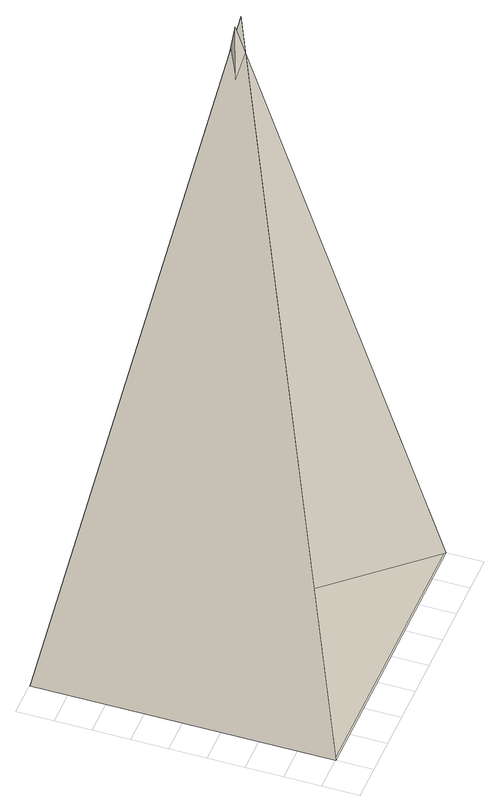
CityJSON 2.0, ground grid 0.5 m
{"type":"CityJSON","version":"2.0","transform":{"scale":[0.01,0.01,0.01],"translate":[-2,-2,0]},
"CityObjects":{
"building1":{"type":"Building","attributes":{"class":"3001","usage":"451","measuredHeight":6.9,"storeysAboveGround":1},"geometry":[{"type":"Solid","lod":"1","boundaries":[[[[0,1,2,3]],[[2,4,5,3]],[[0,5,4,1]],[[5,6,3]],[[6,0,3]],[[6,5,0]],[[7,4,2]],[[1,7,2]],[[4,7,1]]]]}]},
"building2":{"type":"Building","attributes":{"class":"3001","usage":"451","measuredHeight":6.9,"storeysAboveGround":1}},
"building3":{"type":"Building","attributes":{"class":"3001","usage":"451","measuredHeight":6.9,"storeysAboveGround":1}},
"building4":{"type":"Building","attributes":{"class":"3001","usage":"451","measuredHeight":6.9,"storeysAboveGround":1}},
"building5":{"type":"Building","attributes":{"class":"3001","usage":"451","measuredHeight":6.9,"storeysAboveGround":1}}
},
"vertices":[
[400,0,0],[0,0,0],[0,400,0],[400,400,0],[190,200,10],[210,200,10],[190,200,1000],[210,200,1000]
]}
